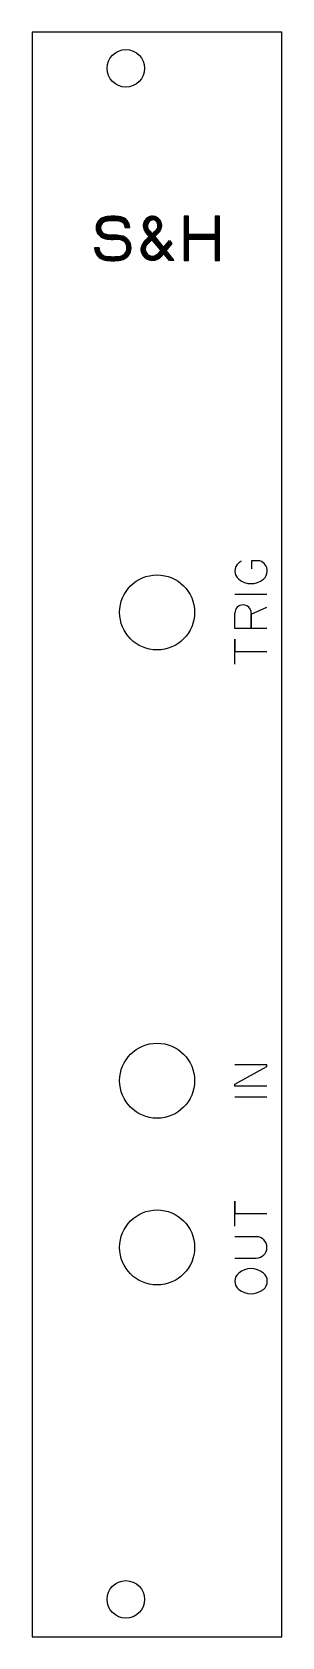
# Model space of a CAD drawing. Header units: millimetres. Extents: x 0 to 20, y 0 to 128.
import ezdxf

# ---------------------------------------------------------------- set-up
doc = ezdxf.new("R2010")
doc.units = ezdxf.units.MM
doc.layers.add('Contour', color=7, linetype='CONTINUOUS')
doc.layers.add('Engraving', color=7, linetype='CONTINUOUS')

msp = doc.modelspace()

# ---------------------------------------------------------------- linework, layer by layer
at = {"layer": 'Contour', "color": 7, "linetype": 'CONTINUOUS'}
for p, q in [((19.98, 128.4), (0, 128.4)), ((0, 128.4), (0, 128.4)), ((0, 128.4), (0, 0)), ((19.98, 0), (19.98, 128.4)), ((19.98, 128.4), (19.98, 128.4)), ((0, 0), (0, 0)), ((0, 0), (19.98, 0)), ((19.98, 0), (19.98, 0))]:
    msp.add_line(p, q, dxfattribs=at)
for centre, radius in [((7.5, 125.5), 1.5), ((10, 81.97), 3), ((10, 44.5), 3), ((10, 31.16), 3), ((7.5, 3), 1.5)]:
    msp.add_circle(centre, radius, dxfattribs=at)
at = {"layer": 'Engraving', "color": 7, "linetype": 'CONTINUOUS'}
for p, q in [((12.516, 113.676), (12.16, 113.676)), ((12.16, 113.676), (12.16, 110.125)), ((12.456, 113.617), (12.22, 113.617)), ((12.22, 113.617), (12.22, 110.184)), ((12.397, 113.558), (12.279, 113.558)), ((12.279, 113.558), (12.279, 110.243)), ((12.338, 113.498), (12.338, 110.303)), ((12.397, 112.078), (12.397, 113.558)), ((12.456, 112.137), (12.456, 113.617)), ((12.516, 112.196), (12.516, 113.676)), ((14.705, 113.617), (14.646, 113.676)), ((14.646, 113.676), (14.646, 112.196)), ((15.001, 113.676), (14.646, 113.676)), ((14.765, 113.558), (14.705, 113.617)), ((14.705, 113.617), (14.705, 112.137)), ((14.942, 113.617), (14.705, 113.617)), ((14.824, 113.498), (14.765, 113.558)), ((14.765, 113.558), (14.765, 112.078)), ((14.883, 113.558), (14.765, 113.558)), ((14.824, 110.303), (14.824, 113.498)), ((14.883, 110.243), (14.883, 113.558)), ((14.942, 110.184), (14.942, 113.617)), ((15.001, 110.125), (15.001, 113.676)), ((7.455, 112.759), (7.81, 112.759)), ((7.515, 112.759), (7.751, 112.759)), ((7.574, 112.759), (7.692, 112.759)), ((7.633, 112.759), (7.692, 112.759)), ((7.692, 112.759), (7.751, 112.759)), ((7.751, 112.759), (7.81, 112.759)), ((10.977, 110.125), (9.113, 112.344)), ((9.142, 111.605), (10.03, 112.463)), ((11.036, 110.155), (9.142, 112.374)), ((11.066, 110.214), (9.201, 112.404)), ((9.231, 112.463), (11.066, 110.273)), ((10.089, 112.433), (9.231, 111.605)), ((10.119, 112.404), (9.26, 111.545)), ((10.148, 112.374), (9.29, 111.486)), ((9.32, 112.463), (9.556, 112.137)), ((9.349, 112.492), (9.616, 112.167)), ((9.379, 112.522), (9.675, 112.196)), ((9.556, 112.137), (11.154, 110.214)), ((9.616, 112.167), (11.243, 110.155)), ((9.675, 112.196), (11.332, 110.125)), ((10.207, 110.806), (10.977, 111.723)), ((10.977, 111.723), (11.184, 111.486)), ((12.338, 110.303), (12.338, 112.019)), ((12.338, 112.019), (14.824, 112.019)), ((14.765, 112.078), (12.397, 112.078)), ((12.397, 110.243), (12.397, 111.96)), ((12.397, 111.96), (14.765, 111.96)), ((14.705, 112.137), (12.456, 112.137)), ((12.456, 110.184), (12.456, 111.9)), ((12.456, 111.9), (14.705, 111.9)), ((14.646, 112.196), (12.516, 112.196)), ((12.516, 110.125), (12.516, 111.841)), ((12.516, 111.841), (14.646, 111.841)), ((14.646, 111.841), (14.646, 110.125)), ((14.705, 111.9), (14.705, 110.184)), ((14.765, 111.96), (14.765, 110.243)), ((14.824, 112.019), (14.824, 110.303)), ((5.354, 111.131), (4.999, 111.131)), ((5.295, 111.131), (5.058, 111.131)), ((5.236, 111.131), (5.118, 111.131)), ((11.006, 111.486), (10.207, 110.539)), ((11.066, 111.457), (10.237, 110.48)), ((10.267, 110.776), (10.977, 111.634)), ((11.125, 111.486), (10.267, 110.451)), ((11.184, 111.486), (10.296, 110.421)), ((10.326, 110.746), (10.977, 111.545)), ((10.977, 111.634), (11.125, 111.486)), ((10.977, 111.545), (11.066, 111.457)), ((11.036, 110.155), (10.977, 110.125)), ((11.332, 110.125), (10.977, 110.125)), ((11.066, 110.214), (11.036, 110.155)), ((11.243, 110.155), (11.036, 110.155)), ((11.066, 110.273), (11.066, 110.214)), ((11.154, 110.214), (11.066, 110.214)), ((12.16, 110.125), (12.516, 110.125)), ((12.22, 110.184), (12.456, 110.184)), ((12.279, 110.243), (12.397, 110.243)), ((14.646, 110.125), (15.001, 110.125)), ((14.705, 110.184), (14.942, 110.184)), ((14.765, 110.243), (14.883, 110.243)), ((18.211, 86.1), (17.556, 86.1)), ((17.556, 86.1), (17.556, 85.445)), ((16.218, 83.423), (18.781, 83.423)), ((17.528, 81.828), (18.781, 82.398)), ((16.218, 80.689), (16.218, 81.913)), ((17.528, 81.913), (17.528, 80.689)), ((17.528, 80.689), (17.528, 81.828)), ((18.781, 80.689), (16.218, 80.689)), ((16.218, 77.841), (16.218, 79.835)), ((16.218, 79.835), (16.218, 78.838)), ((16.218, 78.838), (18.781, 78.838)), ((18.781, 45.782), (16.218, 45.782)), ((16.218, 44.216), (18.781, 45.64)), ((18.781, 45.64), (18.781, 45.782)), ((16.218, 44.074), (16.218, 44.216)), ((18.781, 44.074), (16.218, 44.074)), ((16.218, 43.219), (18.781, 43.219)), ((16.218, 32.873), (16.218, 34.866)), ((16.218, 34.866), (16.218, 33.87)), ((16.218, 33.87), (18.781, 33.87)), ((17.927, 32.019), (16.218, 32.019)), ((16.218, 30.31), (17.927, 30.31))]:
    msp.add_line(p, q, dxfattribs=at)
for centre, radius, start, end in [((6.008, 112.744), 0.886, 99.81317, 260.18683), ((5.997, 112.744), 0.826, 99.75883, 260.24117), ((5.989, 112.744), 0.765, 99.92993, 260.08296), ((6.008, 112.744), 0.706, 99.87624, -99.86233), ((6, 112.744), 0.646, 100.07478, -100.07478), ((6.019, 112.744), 0.586, 100.02497, -100.02497), ((6.002, 112.744), 0.525, 99.31877, -99.31877), ((6.478, 110.057), 3.614, 80.08937, 99.89501), ((6.464, 110.083), 3.528, 80.09175, 99.90825), ((6.464, 110.023), 3.528, 80.09175, 99.90825), ((6.464, 110.133), 3.356, 440.09982, 99.90018), ((6.464, 110.074), 3.356, 440.09982, 99.90018), ((6.479, 110.1), 3.27, 440.10267, 99.89733), ((6.465, 110.125), 3.185, 440.10876, 99.90897), ((6.931, 112.744), 0.524, 361.6397, 81.11259), ((6.929, 112.744), 0.704, 361.22061, 80.84543), ((6.935, 112.75), 0.639, 360.80693, 80.44921), ((6.941, 112.756), 0.574, 360.29945, 79.9631), ((6.932, 112.751), 0.819, 0.55965, 80.2271), ((6.938, 112.756), 0.754, 0.22797, 79.83792), ((6.94, 112.762), 0.87, -0.19757, 79.40058), ((9.671, 112.893), 0.783, 91.90184, -135.46581), ((9.666, 112.885), 0.732, 91.64328, -135.71962), ((9.647, 112.895), 0.663, 90.17284, -132.25045), ((9.657, 112.901), 0.611, 102.28469, 225.79572), ((9.668, 112.908), 0.565, 83.29016, 231.97379), ((9.709, 112.897), 0.542, 90.52854, 228.36646), ((9.728, 112.88), 0.5, 89.31248, 225.72933), ((9.625, 112.906), 0.6, -47.56578, 99.39953), ((9.611, 112.915), 0.762, 314.7874, 87.44184), ((9.616, 112.907), 0.711, 315, 87.66105), ((9.621, 112.898), 0.66, 315.18423, 87.91743), ((9.596, 112.922), 0.528, -49.22223, 78.20074), ((9.619, 112.924), 0.557, -50.82634, 78.08485), ((9.569, 112.911), 0.497, -46.30566, 70.6175), ((6.479, 115.241), 3.311, -100.82801, -90), ((6.479, 115.182), 3.311, -100.82801, -90), ((6.479, 115.123), 3.311, -100.82801, -90), ((6.5, 115.202), 3.154, 258.79338, -90.38148), ((6.494, 115.143), 3.154, 258.90383, -90.27249), ((6.51, 115.165), 2.998, 258.59263, -90.59243), ((6.51, 115.106), 2.998, 258.59263, -90.59243), ((6.478, 108.856), 3.311, 79.17199, 89.9827), ((6.631, 108.813), 3.299, 81.82568, 92.64121), ((6.636, 108.753), 3.299, 81.91411, 92.72796), ((6.622, 108.849), 3.143, 81.78741, 92.60753), ((6.617, 108.79), 3.143, 441.69459, 92.51648), ((6.602, 108.888), 2.986, 441.5442, 92.36118), ((6.602, 108.829), 2.986, 441.5442, 92.36118), ((6.916, 111.131), 0.721, 279.98496, 80.01504), ((6.926, 111.131), 0.661, 280.01802, 79.98198), ((6.927, 111.132), 0.841, -80.14586, 80.13419), ((6.935, 111.131), 0.781, 280.02923, 79.97077), ((6.931, 111.132), 0.992, -80.18617, 80.17632), ((6.937, 111.131), 0.961, -80.2338, 80.2338), ((6.947, 111.131), 0.901, -80.22408, 80.22408), ((9.798, 110.92), 1.101, 488.47289, 178.2296), ((9.811, 110.938), 1.054, 489.38117, 179.1303), ((9.825, 110.955), 1.008, 130.3732, -179.94316), ((33.949, 86.811), 35.219, 493.03942, 134.8447), ((33.961, 86.765), 35.219, 493.00144, 134.80559), ((-2.636, 124.791), 17.613, -47.89962, -44.29149), ((5.999, 111.14), 1, -179.48435, -99.84862), ((6.011, 111.119), 0.953, 179.27858, 258.92595), ((6.02, 111.13), 0.902, 179.93648, 259.58719), ((6.014, 111.125), 0.837, 179.58928, 259.18688), ((6.008, 111.119), 0.772, 179.10946, -101.28082), ((6.017, 111.131), 0.722, 180, -100.37584), ((6.011, 111.125), 0.657, 179.47677, -100.88223), ((6.464, 113.786), 3.356, 260.09982, -80.09982), ((9.625, 111.07), 0.934, 187.13262, -44.04516), ((9.643, 111.095), 0.897, 189.04235, -45.90364), ((9.658, 111.109), 0.855, 190.44268, -47.37016), ((9.621, 111.039), 0.741, 130.2409, -83.56584), ((9.613, 111.039), 0.683, 124.01587, 277.65561), ((9.611, 111.034), 0.62, 124.48472, 278.62672), ((9.612, 111.03), 0.558, 125.22746, 279.49611), ((9.499, 111.347), 0.891, -76.69688, -37.38432), ((9.489, 111.386), 0.989, -77.43976, -38.09864), ((9.478, 111.424), 1.086, -77.98633, -38.64333), ((9.522, 111.344), 1.057, 279.9169, -49.60449), ((6.464, 113.829), 3.7, -99.89765, -80.10235), ((6.464, 113.8), 3.7, -99.89765, -80.10235), ((6.464, 113.837), 3.528, 260.09175, -80.09175), ((6.464, 113.778), 3.528, -99.90825, -80.09175), ((6.479, 113.803), 3.614, -99.91063, -80.10499), ((6.464, 113.727), 3.356, 260.09982, -80.09982), ((17.53, 84.734), 1.558, 120.86282, 129.89506), ((17.937, 85.272), 0.872, 0.13141, 71.6897), ((17.055, 85.274), 0.839, 128.65981, 231.34019), ((17.973, 85.271), 0.836, -51.26525, 0.20561), ((17.513, 85.831), 1.56, -129.01546, -50.95601), ((16.873, 81.913), 0.655, 360, 180), ((17.927, 31.164), 0.854, -90, 90), ((17.055, 28.459), 0.839, 128.65981, 231.34019), ((17.513, 27.902), 1.561, 50.95601, 129.01546), ((17.972, 28.459), 0.839, -51.34019, 51.34019), ((17.513, 29.016), 1.56, -129.01546, -50.95601)]:
    msp.add_arc(centre, radius, start, end, dxfattribs=at)

doc.saveas('drawing.dxf')
